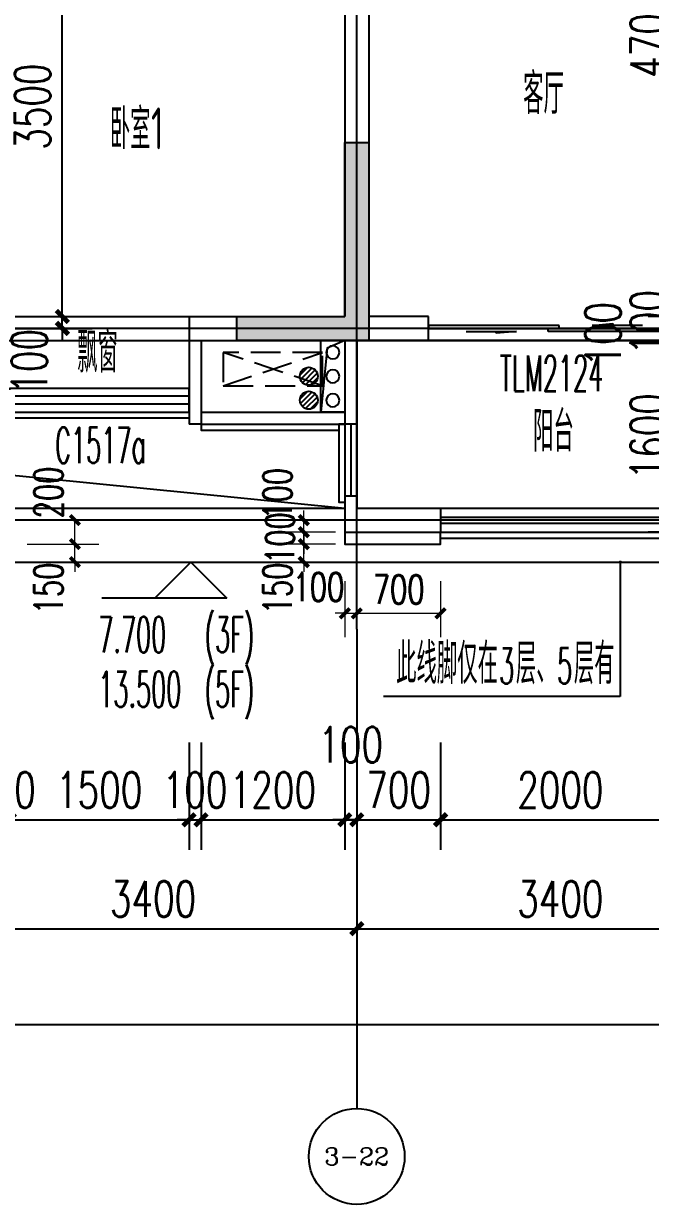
# Model space of a CAD drawing. Extents: x -59851 to 653804, y -249523 to 437614.
# Drawn here: x -9495 to -4262, y 61097 to 70948 of the extents above; entities that cross this region are included whole.
import ezdxf
from ezdxf.enums import TextEntityAlignment as Align

# ---------------------------------------------------------------- set-up
doc = ezdxf.new("R2010")
doc.units = 0
doc.header["$LTSCALE"] = 1000
doc.header["$MEASUREMENT"] = 0
doc.linetypes.add('DASH', pattern=[0.35, 0.25, -0.1])
doc.layers.add('_S-PS(排水管)', color=255, linetype='Continuous', plot=False)
doc.layers.add('A-area(算半面积)', color=23, linetype='Continuous', plot=False)
for name, color, linetype in [('_S-YS(雨水管)', 3, 'Continuous'), ('_S-空调立管', 7, 'Continuous'), ('A-外装饰线脚', 7, 'Continuous'), ('A-洞口', 105, 'Continuous'), ('A-看线', 105, 'Continuous'), ('A-空调室外机', 5, 'DASH'), ('A-第三道尺寸线', 105, 'Continuous'), ('A-线脚看线', 9, 'Continuous'), ('AE-FLOR', 151, 'Continuous'), ('AXIS', 3, 'Continuous'), ('AXIS_TEXT', 7, 'Continuous'), ('DIM_ELEV', 3, 'Continuous'), ('DIM_LEAD', 3, 'Continuous'), ('DOTE', 16, 'Continuous'), ('mianji', 6, 'Continuous'), ('NL', 5, 'Continuous'), ('PUB_HATCH', 8, 'Continuous'), ('PUB_TEXT', 7, 'Continuous'), ('WALL', 2, 'Continuous'), ('WINDOW', 4, 'Continuous'), ('WINDOW_TEXT', 7, 'Continuous'), ('剪力墙', 6, 'Continuous'), ('栏杆', 142, 'Continuous')]:
    doc.layers.add(name, color=color, linetype=linetype)
doc.layers.add('A-第四道尺寸线(线脚尺寸)', color=105, linetype='Continuous', lineweight=5)
doc.styles.add('_TCH_AXIS', font='COMPLEX', dxfattribs={"bigfont": 'GBCBIG'})
doc.styles.add('_TCH_DIM', font='SIMPLEX.shx', dxfattribs={"width": 0.7, "bigfont": 'GBCBIG.shx'})
doc.styles.add('_TCH_DIM_T3', font='SIMPLEX.shx', dxfattribs={"width": 0.705882, "bigfont": 'GBCBIG.shx'})
doc.styles.add('_TCH_WINDOW', font='SIMPLEX.shx', dxfattribs={"width": 0.7, "height": 3.5, "bigfont": 'GBCBIG.shx'})
doc.styles.add('COMPLEX', font='COMPLEX')
doc.styles.get("Standard").update_dxf_attribs({"font": 'gbenor.shx', "width": 0.7, "bigfont": 'gbcbig.shx'})
doc.dimstyles.new('_TCH_ARCH&&100', dxfattribs={"dimtxt": 297.5, "dimasz": 100, "dimexe": 250, "dimexo": 300, "dimgap": 100, "dimtad": 1, "dimdec": 0, "dimzin": 0, "dimdsep": 46, "dimtxsty": '_TCH_DIM_T3', "dimblk": 'ARCHTICK', "dimcen": 0.09, "dimclrt": 7, "dimazin": 2, "dimtfac": 1, "dimtdec": 0, "dimtix": 1, "dimtmove": 2, "dimatfit": 3, "dimfxl": 0, "dimtolj": 1, "dimtzin": 0, "dimarcsym": 0})
doc.dimstyles.new('_TCH_ARCH&&80', dxfattribs={"dimtxt": 238, "dimasz": 80, "dimexe": 200, "dimexo": 240, "dimgap": 80, "dimtad": 1, "dimdec": 0, "dimzin": 0, "dimdsep": 46, "dimtxsty": '_TCH_DIM_T3', "dimblk": 'ARCHTICK', "dimcen": 0.09, "dimclrt": 7, "dimazin": 2, "dimtfac": 1, "dimtdec": 0, "dimtix": 1, "dimtmove": 2, "dimatfit": 3, "dimfxl": 0, "dimtolj": 1, "dimtzin": 0, "dimarcsym": 0})

# ---------------------------------------------------------------- blocks, each defined once
blk = doc.blocks.new('fdsfdsgfdsgb')
at = {"layer": 'mianji'}
blk.add_lwpolyline([(-208608.2, 137588.3), (-164208.2, 137588.3), (-164208.2, 135988.3), (-160408.2, 135988.3), (-160408.2, 146388.3), (-164608.2, 146388.3), (-164608.2, 147288.3), (-163408.2, 147288.3), (-163408.2, 150388.3), (-162808.2, 150388.3), (-162808.2, 157888.3), (-172908.2, 157888.3), (-172908.2, 155088.3), (-184508.2, 155088.3)], dxfattribs=at)
blk.add_lwpolyline([(-164208.2, 137588.3), (-171208.2, 137588.3), (-171208.2, 135988.3), (-164208.2, 135988.3)], close=True, dxfattribs=at)
blk = doc.blocks.new('zhouxianssceng0329')
at = {"layer": 'DOTE'}
for p, q in [((-6713.7, 132089.9), (-6713.7, 143398.2)), ((5501.3, 134598.2), (-44988.6, 134598.2)), ((5501.3, 132998.2), (-44988.6, 132998.2))]:
    blk.add_line(p, q, dxfattribs=at)
blk = doc.blocks.new('jgjlq030328')
at = {"layer": 'PUB_HATCH'}
blk.add_hatch(color=256, dxfattribs=at).paths.add_polyline_path([(-253135, 8211.9), (-253135, 9661.9), (-252935, 9661.9), (-252935, 8011.9), (-254035, 8011.9), (-254035, 8211.9)])
at = {"layer": '剪力墙'}
blk.add_lwpolyline([(-253135, 8211.9), (-253135, 9661.9), (-252935, 9661.9), (-252935, 8011.9), (-254035, 8011.9), (-254035, 8211.9)], close=True, dxfattribs=at)
blk.add_lwpolyline([(-252935, 8211.9), (-252935, 8211.9)], dxfattribs=at)
blk = doc.blocks.new('ktswaj')
at = {"linetype": 'DASH'}
blk.add_lwpolyline([(15990.1, 179082.6), (15990.1, 178253.3), (16268.4, 178253.3), (16268.4, 179082.6)], close=True, dxfattribs=at)
for points in [[(15990.1, 179082.6), (16268.4, 178253.3)], [(15990.1, 178253.3), (16268.4, 179082.6)]]:
    blk.add_lwpolyline(points, dxfattribs=at)
blk = doc.blocks.new('$TCHSYS$WIN2D')
for p, q in [((-0.5, 0.5), (0.5, 0.5)), ((-0.5, 0.5), (-0.5, -0.5)), ((0.5, 0.5), (0.5, -0.5)), ((0.5, 0.1667), (-0.5, 0.1667)), ((0.5, -0.1667), (-0.5, -0.1667)), ((-0.5, -0.5), (0.5, -0.5))]:
    blk.add_line(p, q)
blk = doc.blocks.new('$DorLib2D$00000131')
at = {"color": 0, "linetype": 'Continuous'}
for p, q in [((0.15, 0.125), (0.2319, 0.1973)), ((0.2319, 0.1973), (0.2319, 0.125)), ((-0.5, 0.125), (-0.5, 0)), ((0.0192, 0.125), (-0.5, 0.125)), ((0.0192, 0), (0.0192, 0.125)), ((0.35, 0.125), (0.15, 0.125)), ((-0.5, 0), (0.0192, 0)), ((-0.024, 0), (0.5, 0)), ((-0.024, -0.125), (-0.024, 0)), ((0.5, 0), (0.5, -0.125)), ((-0.35, -0.125), (-0.15, -0.125)), ((-0.2319, -0.1973), (-0.2319, -0.125)), ((-0.15, -0.125), (-0.2319, -0.1973)), ((0.5, -0.125), (-0.024, -0.125))]:
    blk.add_line(p, q, dxfattribs=at)
blk = doc.blocks.new('_ArchTick')
at = {"color": 0, "linetype": 'ByBlock', "const_width": 0.4}
blk.add_lwpolyline([(-0.5, -0.5), (0.5, 0.5)], dxfattribs=at)
blk = doc.blocks.new('*D761')
at = {"layer": 'A-第三道尺寸线', "color": 0, "lineweight": -2, "transparency": 16777216}
for p, q in [((17457.5, 164234.8), (18123.7, 164234.8)), ((17873.7, 160734.8), (17873.7, 164234.8)), ((17457.5, 160734.8), (18123.7, 160734.8))]:
    blk.add_line(p, q, dxfattribs=at)
at = {"layer": 'Defpoints', "color": 0, "transparency": 16777216}
for p in [(17157.5, 164234.8), (17873.7, 164234.8), (17157.5, 160734.8)]:
    blk.add_point(p, dxfattribs=at)
at = {"layer": 'A-第三道尺寸线', "color": 0, "lineweight": -2, "transparency": 16777216, "xscale": 100, "yscale": 100, "zscale": 100}
for p, rotation in [((17873.7, 164234.8), 90), ((17873.7, 160734.8), 270)]:
    blk.add_blockref('_ArchTick', p, dxfattribs=dict(at, rotation=rotation))
at = {"layer": 'A-第三道尺寸线', "color": 7, "transparency": 16777216, "insert": (17625, 162484.8), "char_height": 297.5, "attachment_point": 5, "rotation": 90, "style": '_TCH_DIM_T3'}
blk.add_mtext('\\A1;3500', dxfattribs=at)
blk = doc.blocks.new('*D762')
at = {"layer": 'A-第三道尺寸线', "color": 0, "lineweight": -2, "transparency": 16777216}
for p, q in [((17873.7, 160734.8), (17873.7, 160834.8)), ((17457.5, 160734.8), (18123.7, 160734.8)), ((17873.7, 160634.8), (17873.7, 160734.8)), ((17457.5, 160634.8), (18123.7, 160634.8)), ((17873.7, 160634.8), (17873.7, 160534.8))]:
    blk.add_line(p, q, dxfattribs=at)
at = {"layer": 'Defpoints', "color": 0, "transparency": 16777216}
for p in [(17157.5, 160734.8), (17873.7, 160734.8), (17157.5, 160634.8)]:
    blk.add_point(p, dxfattribs=at)
at = {"layer": 'A-第三道尺寸线', "color": 0, "lineweight": -2, "transparency": 16777216, "xscale": 100, "yscale": 100, "zscale": 100}
for p, rotation in [((17873.7, 160734.8), 270), ((17873.7, 160634.8), 90)]:
    blk.add_blockref('_ArchTick', p, dxfattribs=dict(at, rotation=rotation))
at = {"layer": 'A-第三道尺寸线', "color": 7, "transparency": 16777216, "insert": (17598.7, 160359.8), "char_height": 297.5, "attachment_point": 5, "rotation": 90, "style": '_TCH_DIM_T3'}
blk.add_mtext('\\A1;100', dxfattribs=at)
blk = doc.blocks.new('*D766')
at = {"layer": 'A-第三道尺寸线', "color": 0, "lineweight": -2, "transparency": 16777216}
for p, q in [((23331.5, 165434.8), (22763.2, 165434.8)), ((23013.2, 160734.8), (23013.2, 165434.8)), ((23331.5, 160734.8), (22763.2, 160734.8))]:
    blk.add_line(p, q, dxfattribs=at)
at = {"layer": 'Defpoints', "color": 0, "transparency": 16777216}
for p in [(23013.2, 165434.8), (23631.5, 165434.8), (23631.5, 160734.8)]:
    blk.add_point(p, dxfattribs=at)
at = {"layer": 'A-第三道尺寸线', "color": 0, "lineweight": -2, "transparency": 16777216, "xscale": 100, "yscale": 100, "zscale": 100}
for p, rotation in [((23013.2, 165434.8), 90), ((23013.2, 160734.8), 270)]:
    blk.add_blockref('_ArchTick', p, dxfattribs=dict(at, rotation=rotation))
at = {"layer": 'A-第三道尺寸线', "color": 7, "transparency": 16777216, "insert": (22764.5, 163084.8), "char_height": 297.5, "attachment_point": 5, "rotation": 90, "style": '_TCH_DIM_T3'}
blk.add_mtext('\\A1;4700', dxfattribs=at)
blk = doc.blocks.new('*D767')
at = {"layer": 'A-第三道尺寸线', "color": 0, "lineweight": -2, "transparency": 16777216}
for p, q in [((23013.2, 160734.8), (23013.2, 160834.8)), ((23331.5, 160734.8), (22763.2, 160734.8)), ((23013.2, 160634.8), (23013.2, 160734.8)), ((23331.5, 160634.8), (22763.2, 160634.8)), ((23013.2, 160634.8), (23013.2, 160534.8))]:
    blk.add_line(p, q, dxfattribs=at)
at = {"layer": 'Defpoints', "color": 0, "transparency": 16777216}
for p in [(23013.2, 160734.8), (23631.5, 160734.8), (23631.5, 160634.8)]:
    blk.add_point(p, dxfattribs=at)
at = {"layer": 'A-第三道尺寸线', "color": 0, "lineweight": -2, "transparency": 16777216, "xscale": 100, "yscale": 100, "zscale": 100}
for p, rotation in [((23013.2, 160734.8), 270), ((23013.2, 160634.8), 90)]:
    blk.add_blockref('_ArchTick', p, dxfattribs=dict(at, rotation=rotation))
at = {"layer": 'A-第三道尺寸线', "color": 7, "transparency": 16777216, "insert": (22764.5, 160684.8), "char_height": 297.5, "attachment_point": 5, "rotation": 90, "style": '_TCH_DIM_T3'}
blk.add_mtext('\\A1;100', dxfattribs=at)
blk = doc.blocks.new('*D768')
at = {"layer": 'A-第三道尺寸线', "color": 0, "lineweight": -2, "transparency": 16777216}
for p, q in [((23013.2, 160634.8), (23013.2, 160734.8)), ((23331.5, 160634.8), (22763.2, 160634.8)), ((23013.2, 160534.8), (23013.2, 160634.8)), ((23331.5, 160534.8), (22763.2, 160534.8)), ((23013.2, 160534.8), (23013.2, 160434.8))]:
    blk.add_line(p, q, dxfattribs=at)
at = {"layer": 'Defpoints', "color": 0, "transparency": 16777216}
for p in [(23013.2, 160634.8), (23631.5, 160634.8), (23631.5, 160534.8)]:
    blk.add_point(p, dxfattribs=at)
at = {"layer": 'A-第三道尺寸线', "color": 0, "lineweight": -2, "transparency": 16777216, "xscale": 100, "yscale": 100, "zscale": 100}
for p, rotation in [((23013.2, 160634.8), 270), ((23013.2, 160534.8), 90)]:
    blk.add_blockref('_ArchTick', p, dxfattribs=dict(at, rotation=rotation))
at = {"layer": 'A-第三道尺寸线', "color": 7, "transparency": 16777216, "insert": (22388.2, 160584.8), "char_height": 297.5, "attachment_point": 5, "rotation": 90, "style": '_TCH_DIM_T3'}
blk.add_mtext('\\A1;100', dxfattribs=at)
blk = doc.blocks.new('*D769')
at = {"layer": 'A-第三道尺寸线', "color": 0, "lineweight": -2, "transparency": 16777216}
for p, q in [((23331.5, 160534.8), (22763.2, 160534.8)), ((23013.2, 158934.8), (23013.2, 160534.8)), ((23331.5, 158934.8), (22763.2, 158934.8))]:
    blk.add_line(p, q, dxfattribs=at)
at = {"layer": 'Defpoints', "color": 0, "transparency": 16777216}
for p in [(23013.2, 160534.8), (23631.5, 160534.8), (23631.5, 158934.8)]:
    blk.add_point(p, dxfattribs=at)
at = {"layer": 'A-第三道尺寸线', "color": 0, "lineweight": -2, "transparency": 16777216, "xscale": 100, "yscale": 100, "zscale": 100}
for p, rotation in [((23013.2, 160534.8), 90), ((23013.2, 158934.8), 270)]:
    blk.add_blockref('_ArchTick', p, dxfattribs=dict(at, rotation=rotation))
at = {"layer": 'A-第三道尺寸线', "color": 7, "transparency": 16777216, "insert": (22764.5, 159734.8), "char_height": 297.5, "attachment_point": 5, "rotation": 90, "style": '_TCH_DIM_T3'}
blk.add_mtext('\\A1;1600', dxfattribs=at)
blk = doc.blocks.new('ssxianjiao0329')
at = {"layer": 'A-外装饰线脚'}
blk.add_lwpolyline([(-6813.7, 132898.2), (-6813.7, 132798.2), (-6013.7, 132798.2), (-6013.7, 132898.2)], dxfattribs=at)
at = {"layer": 'A-线脚看线'}
for points in [[(-8113.7, 133848.2), (-9613.7, 133848.2)], [(-8013.7, 133798.2), (-8013.7, 133748.2), (-6863.7, 133748.2)], [(-6813.7, 133798.2), (-6863.7, 133798.2), (-6863.7, 133148.2), (-6813.7, 133148.2)], [(-6013.7, 132848.2), (-4013.7, 132848.2)]]:
    blk.add_lwpolyline(points, dxfattribs=at)
blk = doc.blocks.new('jfdsajjfjkjhhj')
at = {"layer": 'A-洞口'}
blk.add_lwpolyline([(-56303.8, 137588.3), (-56103.8, 137588.3), (-56103.8, 136988.3), (-56303.8, 136988.3)], close=True, dxfattribs=at)
blk.add_lwpolyline([(-56103.8, 137588.3), (-56249.2, 137521.8), (-56303.8, 136988.3)], dxfattribs=at)
blk = doc.blocks.new('huxingdongkoupiaochuangyangtai')
blk.add_blockref('jfdsajjfjkjhhj', (49290.1, 0))
blk = doc.blocks.new('*D349')
at = {"layer": 'A-第四道尺寸线(线脚尺寸)', "color": 0, "lineweight": -2, "transparency": 16777216}
for p, q in [((-6813.7, 73088), (-6813.7, 72620.9)), ((-6713.7, 73088), (-6713.7, 72620.9)), ((-6813.7, 72820.9), (-6893.7, 72820.9)), ((-6813.7, 72820.9), (-6713.7, 72820.9)), ((-6713.7, 72820.9), (-6633.7, 72820.9))]:
    blk.add_line(p, q, dxfattribs=at)
at = {"layer": 'Defpoints', "color": 0, "transparency": 16777216}
for p in [(-6813.7, 73328), (-6713.7, 73328), (-6713.7, 72820.9)]:
    blk.add_point(p, dxfattribs=at)
at = {"layer": 'A-第四道尺寸线(线脚尺寸)', "color": 0, "lineweight": -2, "transparency": 16777216, "xscale": 80, "yscale": 80, "zscale": 80}
blk.add_blockref('_ArchTick', (-6813.7, 72820.9), dxfattribs=at)
at = {"layer": 'A-第四道尺寸线(线脚尺寸)', "color": 0, "lineweight": -2, "transparency": 16777216, "xscale": 80, "yscale": 80, "zscale": 80, "rotation": 180}
blk.add_blockref('_ArchTick', (-6713.7, 72820.9), dxfattribs=at)
at = {"layer": 'A-第四道尺寸线(线脚尺寸)', "color": 7, "transparency": 16777216, "insert": (-7033.7, 73040.9), "char_height": 238, "attachment_point": 5, "style": '_TCH_DIM_T3'}
blk.add_mtext('\\A1;100', dxfattribs=at)
blk = doc.blocks.new('*D350')
at = {"layer": 'A-第四道尺寸线(线脚尺寸)', "color": 0, "lineweight": -2, "transparency": 16777216}
for p, q in [((-6713.7, 73088), (-6713.7, 72620.9)), ((-6013.7, 73088), (-6013.7, 72620.9)), ((-6713.7, 72820.9), (-6013.7, 72820.9))]:
    blk.add_line(p, q, dxfattribs=at)
at = {"layer": 'Defpoints', "color": 0, "transparency": 16777216}
for p in [(-6713.7, 73328), (-6013.7, 73328), (-6013.7, 72820.9)]:
    blk.add_point(p, dxfattribs=at)
at = {"layer": 'A-第四道尺寸线(线脚尺寸)', "color": 0, "lineweight": -2, "transparency": 16777216, "xscale": 80, "yscale": 80, "zscale": 80, "rotation": 180}
blk.add_blockref('_ArchTick', (-6713.7, 72820.9), dxfattribs=at)
at = {"layer": 'A-第四道尺寸线(线脚尺寸)', "color": 0, "lineweight": -2, "transparency": 16777216, "xscale": 80, "yscale": 80, "zscale": 80}
blk.add_blockref('_ArchTick', (-6013.7, 72820.9), dxfattribs=at)
at = {"layer": 'A-第四道尺寸线(线脚尺寸)', "color": 7, "transparency": 16777216, "insert": (-6363.7, 73019.9), "char_height": 238, "attachment_point": 5, "style": '_TCH_DIM_T3'}
blk.add_mtext('\\A1;700', dxfattribs=at)
blk = doc.blocks.new('*D366')
at = {"layer": 'A-第四道尺寸线(线脚尺寸)', "color": 0, "lineweight": -2, "transparency": 16777216}
for p, q in [((-9465.5, 73598.2), (-8866.5, 73598.2)), ((-9066.5, 73398.2), (-9066.5, 73598.2)), ((-9465.5, 73398.2), (-8866.5, 73398.2))]:
    blk.add_line(p, q, dxfattribs=at)
at = {"layer": 'Defpoints', "color": 0, "transparency": 16777216}
for p in [(-9705.5, 73598.2), (-9066.5, 73598.2), (-9705.5, 73398.2)]:
    blk.add_point(p, dxfattribs=at)
at = {"layer": 'A-第四道尺寸线(线脚尺寸)', "color": 0, "lineweight": -2, "transparency": 16777216, "xscale": 80, "yscale": 80, "zscale": 80}
for p, rotation in [((-9066.5, 73598.2), 90), ((-9066.5, 73398.2), 270)]:
    blk.add_blockref('_ArchTick', p, dxfattribs=dict(at, rotation=rotation))
at = {"layer": 'A-第四道尺寸线(线脚尺寸)', "color": 7, "transparency": 16777216, "insert": (-9286.5, 73829.4), "char_height": 238, "attachment_point": 5, "rotation": 90, "style": '_TCH_DIM_T3'}
blk.add_mtext('\\A1;200', dxfattribs=at)
blk = doc.blocks.new('*D367')
at = {"layer": 'A-第四道尺寸线(线脚尺寸)', "color": 0, "lineweight": -2, "transparency": 16777216}
for p, q in [((-9465.5, 73398.2), (-8866.5, 73398.2)), ((-9066.5, 73398.2), (-9066.5, 73478.2)), ((-9066.5, 73248.2), (-9066.5, 73398.2)), ((-9465.5, 73248.2), (-8866.5, 73248.2)), ((-9066.5, 73248.2), (-9066.5, 73168.2))]:
    blk.add_line(p, q, dxfattribs=at)
at = {"layer": 'Defpoints', "color": 0, "transparency": 16777216}
for p in [(-9705.5, 73398.2), (-9066.5, 73398.2), (-9705.5, 73248.2)]:
    blk.add_point(p, dxfattribs=at)
at = {"layer": 'A-第四道尺寸线(线脚尺寸)', "color": 0, "lineweight": -2, "transparency": 16777216, "xscale": 80, "yscale": 80, "zscale": 80}
for p, rotation in [((-9066.5, 73398.2), 270), ((-9066.5, 73248.2), 90)]:
    blk.add_blockref('_ArchTick', p, dxfattribs=dict(at, rotation=rotation))
at = {"layer": 'A-第四道尺寸线(线脚尺寸)', "color": 7, "transparency": 16777216, "insert": (-9286.5, 73028.2), "char_height": 238, "attachment_point": 5, "rotation": 90, "style": '_TCH_DIM_T3'}
blk.add_mtext('\\A1;150', dxfattribs=at)
blk = doc.blocks.new('*D368')
at = {"layer": 'A-第四道尺寸线(线脚尺寸)', "color": 0, "lineweight": -2, "transparency": 16777216}
for p, q in [((-6890.2, 73598.2), (-7355.6, 73598.2)), ((-7155.6, 73598.2), (-7155.6, 73678.2)), ((-7155.6, 73498.2), (-7155.6, 73598.2)), ((-6890.2, 73498.2), (-7355.6, 73498.2)), ((-7155.6, 73498.2), (-7155.6, 73418.2))]:
    blk.add_line(p, q, dxfattribs=at)
at = {"layer": 'Defpoints', "color": 0, "transparency": 16777216}
for p in [(-7155.6, 73598.2), (-6650.2, 73598.2), (-6650.2, 73498.2)]:
    blk.add_point(p, dxfattribs=at)
at = {"layer": 'A-第四道尺寸线(线脚尺寸)', "color": 0, "lineweight": -2, "transparency": 16777216, "xscale": 80, "yscale": 80, "zscale": 80}
for p, rotation in [((-7155.6, 73598.2), 270), ((-7155.6, 73498.2), 90)]:
    blk.add_blockref('_ArchTick', p, dxfattribs=dict(at, rotation=rotation))
at = {"layer": 'A-第四道尺寸线(线脚尺寸)', "color": 7, "transparency": 16777216, "insert": (-7375.6, 73818.2), "char_height": 238, "attachment_point": 5, "rotation": 90, "style": '_TCH_DIM_T3'}
blk.add_mtext('\\A1;100', dxfattribs=at)
blk = doc.blocks.new('*D369')
at = {"layer": 'A-第四道尺寸线(线脚尺寸)', "color": 0, "lineweight": -2, "transparency": 16777216}
for p, q in [((-6890.2, 73498.2), (-7355.6, 73498.2)), ((-7155.6, 73498.2), (-7155.6, 73578.2)), ((-7155.6, 73398.2), (-7155.6, 73498.2)), ((-6890.2, 73398.2), (-7355.6, 73398.2)), ((-7155.6, 73398.2), (-7155.6, 73318.2))]:
    blk.add_line(p, q, dxfattribs=at)
at = {"layer": 'Defpoints', "color": 0, "transparency": 16777216}
for p in [(-7155.6, 73498.2), (-6650.2, 73498.2), (-6650.2, 73398.2)]:
    blk.add_point(p, dxfattribs=at)
at = {"layer": 'A-第四道尺寸线(线脚尺寸)', "color": 0, "lineweight": -2, "transparency": 16777216, "xscale": 80, "yscale": 80, "zscale": 80}
for p, rotation in [((-7155.6, 73498.2), 270), ((-7155.6, 73398.2), 90)]:
    blk.add_blockref('_ArchTick', p, dxfattribs=dict(at, rotation=rotation))
at = {"layer": 'A-第四道尺寸线(线脚尺寸)', "color": 7, "transparency": 16777216, "insert": (-7354.6, 73448.2), "char_height": 238, "attachment_point": 5, "rotation": 90, "style": '_TCH_DIM_T3'}
blk.add_mtext('\\A1;100', dxfattribs=at)
blk = doc.blocks.new('*D370')
at = {"layer": 'A-第四道尺寸线(线脚尺寸)', "color": 0, "lineweight": -2, "transparency": 16777216}
for p, q in [((-6890.2, 73398.2), (-7355.6, 73398.2)), ((-7155.6, 73398.2), (-7155.6, 73478.2)), ((-7155.6, 73248.2), (-7155.6, 73398.2)), ((-6890.2, 73248.2), (-7355.6, 73248.2)), ((-7155.6, 73248.2), (-7155.6, 73168.2))]:
    blk.add_line(p, q, dxfattribs=at)
at = {"layer": 'Defpoints', "color": 0, "transparency": 16777216}
for p in [(-7155.6, 73398.2), (-6650.2, 73398.2), (-6650.2, 73248.2)]:
    blk.add_point(p, dxfattribs=at)
at = {"layer": 'A-第四道尺寸线(线脚尺寸)', "color": 0, "lineweight": -2, "transparency": 16777216, "xscale": 80, "yscale": 80, "zscale": 80}
for p, rotation in [((-7155.6, 73398.2), 270), ((-7155.6, 73248.2), 90)]:
    blk.add_blockref('_ArchTick', p, dxfattribs=dict(at, rotation=rotation))
at = {"layer": 'A-第四道尺寸线(线脚尺寸)', "color": 7, "transparency": 16777216, "insert": (-7375.6, 73028.2), "char_height": 238, "attachment_point": 5, "rotation": 90, "style": '_TCH_DIM_T3'}
blk.add_mtext('\\A1;150', dxfattribs=at)
blk = doc.blocks.new('_LV13')
at = {"color": 0}
for p, q in [((-0.071, 0.495), (-0.495, 0.071)), ((0.183, 0.465), (-0.465, -0.183)), ((0.354, 0.354), (-0.354, -0.354)), ((0.465, 0.183), (-0.183, -0.465)), ((0.495, -0.071), (0.071, -0.495))]:
    blk.add_line(p, q, dxfattribs=at)
blk.add_circle((0, 0), 0.5)
blk = doc.blocks.new('e40505')
at = {"layer": '_S-PS(排水管)'}
blk.add_lwpolyline([(-186698.5, 94074.5, -1), (-186808.5, 94074.5, -1)], format="xyb", close=True, dxfattribs=at)
at = {"layer": '_S-YS(雨水管)'}
blk.add_lwpolyline([(-190088.5, 94084.5, 1), (-190198.5, 94084.5, 1)], format="xyb", close=True, dxfattribs=at)
at = {"layer": '_S-空调立管'}
blk.add_lwpolyline([(-190088.5, 93884.5, 1), (-190198.5, 93884.5, 1)], format="xyb", close=True, dxfattribs=at)
at = {"layer": 'NL', "ltscale": 0.5, "extrusion": (0, 0, -1), "xscale": -150, "yscale": 150, "zscale": -150}
for p in [(190343.5, 93884.5), (186753.5, 93064.5)]:
    blk.add_blockref('_LV13', p, dxfattribs=at)
blk = doc.blocks.new('e405055')
at = {"layer": '_S-YS(雨水管)'}
blk.add_lwpolyline([(-108201, 67006, 1), (-108311, 67006, 1)], format="xyb", close=True, dxfattribs=at)
at = {"layer": '_S-空调立管'}
blk.add_lwpolyline([(-108201, 66806, 1), (-108311, 66806, 1)], format="xyb", close=True, dxfattribs=at)
at = {"layer": 'NL', "ltscale": 0.5, "extrusion": (0, 0, -1), "xscale": -150, "yscale": 150, "zscale": -150}
blk.add_blockref('_LV13', (108456, 66806), dxfattribs=at)
blk = doc.blocks.new('*D2527')
at = {"layer": 'A-第三道尺寸线', "color": 0, "lineweight": -2, "transparency": 16777216}
for p, q in [((-6013.7, 64950), (-6013.7, 64056.4)), ((-4013.7, 64950), (-4013.7, 64056.4)), ((-6013.7, 64306.4), (-4013.7, 64306.4))]:
    blk.add_line(p, q, dxfattribs=at)
at = {"layer": 'Defpoints', "color": 0, "transparency": 16777216}
for p in [(-6013.7, 65250), (-4013.7, 65250), (-4013.7, 64306.4)]:
    blk.add_point(p, dxfattribs=at)
at = {"layer": 'A-第三道尺寸线', "color": 0, "lineweight": -2, "transparency": 16777216, "xscale": 100, "yscale": 100, "zscale": 100, "rotation": 180}
blk.add_blockref('_ArchTick', (-6013.7, 64306.4), dxfattribs=at)
at = {"layer": 'A-第三道尺寸线', "color": 0, "lineweight": -2, "transparency": 16777216, "xscale": 100, "yscale": 100, "zscale": 100}
blk.add_blockref('_ArchTick', (-4013.7, 64306.4), dxfattribs=at)
at = {"layer": 'A-第三道尺寸线', "color": 7, "transparency": 16777216, "insert": (-5013.7, 64555.1), "char_height": 297.5, "attachment_point": 5, "style": '_TCH_DIM_T3'}
blk.add_mtext('\\A1;2000', dxfattribs=at)
blk = doc.blocks.new('*D2528')
at = {"layer": 'A-第三道尺寸线', "color": 0, "lineweight": -2, "transparency": 16777216}
for p, q in [((-6713.7, 64950), (-6713.7, 64056.4)), ((-6013.7, 64950), (-6013.7, 64056.4)), ((-6713.7, 64306.4), (-6813.7, 64306.4)), ((-6713.7, 64306.4), (-6013.7, 64306.4)), ((-6013.7, 64306.4), (-5913.7, 64306.4))]:
    blk.add_line(p, q, dxfattribs=at)
at = {"layer": 'Defpoints', "color": 0, "transparency": 16777216}
for p in [(-6713.7, 65250), (-6013.7, 65250), (-6013.7, 64306.4)]:
    blk.add_point(p, dxfattribs=at)
at = {"layer": 'A-第三道尺寸线', "color": 0, "lineweight": -2, "transparency": 16777216, "xscale": 100, "yscale": 100, "zscale": 100}
blk.add_blockref('_ArchTick', (-6713.7, 64306.4), dxfattribs=at)
at = {"layer": 'A-第三道尺寸线', "color": 0, "lineweight": -2, "transparency": 16777216, "xscale": 100, "yscale": 100, "zscale": 100, "rotation": 180}
blk.add_blockref('_ArchTick', (-6013.7, 64306.4), dxfattribs=at)
at = {"layer": 'A-第三道尺寸线', "color": 7, "transparency": 16777216, "insert": (-6363.7, 64555.1), "char_height": 297.5, "attachment_point": 5, "style": '_TCH_DIM_T3'}
blk.add_mtext('\\A1;700', dxfattribs=at)
blk = doc.blocks.new('*D2529')
at = {"layer": 'A-第三道尺寸线', "color": 0, "lineweight": -2, "transparency": 16777216}
for p, q in [((-6813.7, 64950), (-6813.7, 64056.4)), ((-6713.7, 64950), (-6713.7, 64056.4)), ((-6813.7, 64306.4), (-6913.7, 64306.4)), ((-6813.7, 64306.4), (-6713.7, 64306.4)), ((-6713.7, 64306.4), (-6613.7, 64306.4))]:
    blk.add_line(p, q, dxfattribs=at)
at = {"layer": 'Defpoints', "color": 0, "transparency": 16777216}
for p in [(-6813.7, 65250), (-6713.7, 65250), (-6713.7, 64306.4)]:
    blk.add_point(p, dxfattribs=at)
at = {"layer": 'A-第三道尺寸线', "color": 0, "lineweight": -2, "transparency": 16777216, "xscale": 100, "yscale": 100, "zscale": 100}
blk.add_blockref('_ArchTick', (-6813.7, 64306.4), dxfattribs=at)
at = {"layer": 'A-第三道尺寸线', "color": 0, "lineweight": -2, "transparency": 16777216, "xscale": 100, "yscale": 100, "zscale": 100, "rotation": 180}
blk.add_blockref('_ArchTick', (-6713.7, 64306.4), dxfattribs=at)
at = {"layer": 'A-第三道尺寸线', "color": 7, "transparency": 16777216, "insert": (-6763.7, 64931.4), "char_height": 297.5, "attachment_point": 5, "style": '_TCH_DIM_T3'}
blk.add_mtext('\\A1;100', dxfattribs=at)
blk = doc.blocks.new('*D2530')
at = {"layer": 'A-第三道尺寸线', "color": 0, "lineweight": -2, "transparency": 16777216}
for p, q in [((-8013.7, 64950), (-8013.7, 64056.4)), ((-6813.7, 64950), (-6813.7, 64056.4)), ((-8013.7, 64306.4), (-6813.7, 64306.4))]:
    blk.add_line(p, q, dxfattribs=at)
at = {"layer": 'Defpoints', "color": 0, "transparency": 16777216}
for p in [(-8013.7, 65250), (-6813.7, 65250), (-6813.7, 64306.4)]:
    blk.add_point(p, dxfattribs=at)
at = {"layer": 'A-第三道尺寸线', "color": 0, "lineweight": -2, "transparency": 16777216, "xscale": 100, "yscale": 100, "zscale": 100, "rotation": 180}
blk.add_blockref('_ArchTick', (-8013.7, 64306.4), dxfattribs=at)
at = {"layer": 'A-第三道尺寸线', "color": 0, "lineweight": -2, "transparency": 16777216, "xscale": 100, "yscale": 100, "zscale": 100}
blk.add_blockref('_ArchTick', (-6813.7, 64306.4), dxfattribs=at)
at = {"layer": 'A-第三道尺寸线', "color": 7, "transparency": 16777216, "insert": (-7413.7, 64555.1), "char_height": 297.5, "attachment_point": 5, "style": '_TCH_DIM_T3'}
blk.add_mtext('\\A1;1200', dxfattribs=at)
blk = doc.blocks.new('*D2531')
at = {"layer": 'A-第三道尺寸线', "color": 0, "lineweight": -2, "transparency": 16777216}
for p, q in [((-8113.7, 64950), (-8113.7, 64056.4)), ((-8013.7, 64950), (-8013.7, 64056.4)), ((-8113.7, 64306.4), (-8213.7, 64306.4)), ((-8113.7, 64306.4), (-8013.7, 64306.4)), ((-8013.7, 64306.4), (-7913.7, 64306.4))]:
    blk.add_line(p, q, dxfattribs=at)
at = {"layer": 'Defpoints', "color": 0, "transparency": 16777216}
for p in [(-8113.7, 65250), (-8013.7, 65250), (-8013.7, 64306.4)]:
    blk.add_point(p, dxfattribs=at)
at = {"layer": 'A-第三道尺寸线', "color": 0, "lineweight": -2, "transparency": 16777216, "xscale": 100, "yscale": 100, "zscale": 100}
blk.add_blockref('_ArchTick', (-8113.7, 64306.4), dxfattribs=at)
at = {"layer": 'A-第三道尺寸线', "color": 0, "lineweight": -2, "transparency": 16777216, "xscale": 100, "yscale": 100, "zscale": 100, "rotation": 180}
blk.add_blockref('_ArchTick', (-8013.7, 64306.4), dxfattribs=at)
at = {"layer": 'A-第三道尺寸线', "color": 7, "transparency": 16777216, "insert": (-8063.7, 64555.1), "char_height": 297.5, "attachment_point": 5, "style": '_TCH_DIM_T3'}
blk.add_mtext('\\A1;100', dxfattribs=at)
blk = doc.blocks.new('*D2532')
at = {"layer": 'A-第三道尺寸线', "color": 0, "lineweight": -2, "transparency": 16777216}
for p, q in [((-9613.7, 64950), (-9613.7, 64056.4)), ((-8113.7, 64950), (-8113.7, 64056.4)), ((-9613.7, 64306.4), (-8113.7, 64306.4))]:
    blk.add_line(p, q, dxfattribs=at)
at = {"layer": 'Defpoints', "color": 0, "transparency": 16777216}
for p in [(-9613.7, 65250), (-8113.7, 65250), (-8113.7, 64306.4)]:
    blk.add_point(p, dxfattribs=at)
at = {"layer": 'A-第三道尺寸线', "color": 0, "lineweight": -2, "transparency": 16777216, "xscale": 100, "yscale": 100, "zscale": 100, "rotation": 180}
blk.add_blockref('_ArchTick', (-9613.7, 64306.4), dxfattribs=at)
at = {"layer": 'A-第三道尺寸线', "color": 0, "lineweight": -2, "transparency": 16777216, "xscale": 100, "yscale": 100, "zscale": 100}
blk.add_blockref('_ArchTick', (-8113.7, 64306.4), dxfattribs=at)
at = {"layer": 'A-第三道尺寸线', "color": 7, "transparency": 16777216, "insert": (-8863.7, 64555.1), "char_height": 297.5, "attachment_point": 5, "style": '_TCH_DIM_T3'}
blk.add_mtext('\\A1;1500', dxfattribs=at)
blk = doc.blocks.new('*D2533')
at = {"layer": 'A-第三道尺寸线', "color": 0, "lineweight": -2, "transparency": 16777216}
for p, q in [((-9713.7, 64950), (-9713.7, 64056.4)), ((-9613.7, 64950), (-9613.7, 64056.4)), ((-9713.7, 64306.4), (-9813.7, 64306.4)), ((-9713.7, 64306.4), (-9613.7, 64306.4)), ((-9613.7, 64306.4), (-9513.7, 64306.4))]:
    blk.add_line(p, q, dxfattribs=at)
at = {"layer": 'Defpoints', "color": 0, "transparency": 16777216}
for p in [(-9713.7, 65250), (-9613.7, 65250), (-9613.7, 64306.4)]:
    blk.add_point(p, dxfattribs=at)
at = {"layer": 'A-第三道尺寸线', "color": 0, "lineweight": -2, "transparency": 16777216, "xscale": 100, "yscale": 100, "zscale": 100}
blk.add_blockref('_ArchTick', (-9713.7, 64306.4), dxfattribs=at)
at = {"layer": 'A-第三道尺寸线', "color": 0, "lineweight": -2, "transparency": 16777216, "xscale": 100, "yscale": 100, "zscale": 100, "rotation": 180}
blk.add_blockref('_ArchTick', (-9613.7, 64306.4), dxfattribs=at)
at = {"layer": 'A-第三道尺寸线', "color": 7, "transparency": 16777216, "insert": (-9663.7, 64555.1), "char_height": 297.5, "attachment_point": 5, "style": '_TCH_DIM_T3'}
blk.add_mtext('\\A1;100', dxfattribs=at)
blk = doc.blocks.new('*D2939')
at = {"layer": 'AXIS', "color": 0, "lineweight": -2, "transparency": 16777216}
for p, q in [((-10113.7, 65597.4), (-10113.7, 63147.4)), ((-6713.7, 65597.4), (-6713.7, 63147.4)), ((-10113.7, 63397.4), (-6713.7, 63397.4))]:
    blk.add_line(p, q, dxfattribs=at)
at = {"layer": 'Defpoints', "color": 0, "transparency": 16777216}
for p in [(-10113.7, 65897.4), (-6713.7, 65897.4), (-6713.7, 63397.4)]:
    blk.add_point(p, dxfattribs=at)
at = {"layer": 'AXIS', "color": 0, "lineweight": -2, "transparency": 16777216, "xscale": 100, "yscale": 100, "zscale": 100, "rotation": 180}
blk.add_blockref('_ArchTick', (-10113.7, 63397.4), dxfattribs=at)
at = {"layer": 'AXIS', "color": 0, "lineweight": -2, "transparency": 16777216, "xscale": 100, "yscale": 100, "zscale": 100}
blk.add_blockref('_ArchTick', (-6713.7, 63397.4), dxfattribs=at)
at = {"layer": 'AXIS', "color": 7, "transparency": 16777216, "insert": (-8413.7, 63646.1), "char_height": 297.5, "attachment_point": 5, "style": '_TCH_DIM_T3'}
blk.add_mtext('\\A1;3400', dxfattribs=at)
blk = doc.blocks.new('*D2940')
at = {"layer": 'AXIS', "color": 0, "lineweight": -2, "transparency": 16777216}
for p, q in [((-6713.7, 65597.4), (-6713.7, 63147.4)), ((-3313.7, 65597.4), (-3313.7, 63147.4)), ((-6713.7, 63397.4), (-3313.7, 63397.4))]:
    blk.add_line(p, q, dxfattribs=at)
at = {"layer": 'Defpoints', "color": 0, "transparency": 16777216}
for p in [(-6713.7, 65897.4), (-3313.7, 65897.4), (-3313.7, 63397.4)]:
    blk.add_point(p, dxfattribs=at)
at = {"layer": 'AXIS', "color": 0, "lineweight": -2, "transparency": 16777216, "xscale": 100, "yscale": 100, "zscale": 100, "rotation": 180}
blk.add_blockref('_ArchTick', (-6713.7, 63397.4), dxfattribs=at)
at = {"layer": 'AXIS', "color": 0, "lineweight": -2, "transparency": 16777216, "xscale": 100, "yscale": 100, "zscale": 100}
blk.add_blockref('_ArchTick', (-3313.7, 63397.4), dxfattribs=at)
at = {"layer": 'AXIS', "color": 7, "transparency": 16777216, "insert": (-5013.7, 63646.1), "char_height": 297.5, "attachment_point": 5, "style": '_TCH_DIM_T3'}
blk.add_mtext('\\A1;3400', dxfattribs=at)
blk = doc.blocks.new('*D2944')
at = {"layer": 'AXIS', "color": 0, "lineweight": -2, "transparency": 16777216}
for p, q in [((-44213.7, 63756.4), (-44213.7, 62347.4)), ((4686.3, 63756.4), (4686.3, 62347.4)), ((-44213.7, 62597.4), (4686.3, 62597.4))]:
    blk.add_line(p, q, dxfattribs=at)
at = {"layer": 'Defpoints', "color": 0, "transparency": 16777216}
for p in [(-44213.7, 64056.4), (4686.3, 64056.4), (4686.3, 62597.4)]:
    blk.add_point(p, dxfattribs=at)
at = {"layer": 'AXIS', "color": 0, "lineweight": -2, "transparency": 16777216, "xscale": 100, "yscale": 100, "zscale": 100, "rotation": 180}
blk.add_blockref('_ArchTick', (-44213.7, 62597.4), dxfattribs=at)
at = {"layer": 'AXIS', "color": 0, "lineweight": -2, "transparency": 16777216, "xscale": 100, "yscale": 100, "zscale": 100}
blk.add_blockref('_ArchTick', (4686.3, 62597.4), dxfattribs=at)
at = {"layer": 'AXIS', "color": 7, "transparency": 16777216, "insert": (-19763.7, 62846.1), "char_height": 297.5, "attachment_point": 5, "style": '_TCH_DIM_T3'}
blk.add_mtext('\\A1;48900', dxfattribs=at)
blk = doc.blocks.new('_AXISO')
blk.add_circle((0, 0), 0.5)
at = {"layer": 'AXIS_TEXT', "style": 'COMPLEX', "width": 1.041667}
blk.add_attdef('A', text='', height=0.56, dxfattribs=at).set_placement((-0.25, -0.28), (0.25, -0.28), align=Align.FIT)
blk = doc.blocks.new('A4huhuxing')
at = {"layer": 'A-看线'}
blk.add_lwpolyline([(17431.5, 160734.8), (18931.5, 160734.8)], dxfattribs=at)
at = {"layer": 'AE-FLOR'}
for points in [[(20231.5, 159834.8), (20231.5, 159234.8)], [(20331.5, 159834.8), (20331.5, 159234.8)], [(21031.5, 159134.8), (23031.5, 159134.8)], [(21031.5, 158934.8), (23031.5, 158934.8)]]:
    blk.add_lwpolyline(points, dxfattribs=at)
at = {"layer": 'WALL'}
for p, q in [((20431.5, 164334.8), (20431.5, 160734.8)), ((20231.5, 164234.8), (20231.5, 160734.8)), ((18931.5, 160734.8), (18931.5, 160134.8)), ((18931.5, 160734.8), (20231.5, 160734.8)), ((20931.5, 160734.8), (20431.5, 160734.8)), ((20931.5, 160534.8), (20931.5, 160734.8)), ((19031.5, 160534.8), (19031.5, 160034.8)), ((19031.5, 160534.8), (20231.5, 160534.8)), ((20231.5, 160534.8), (20231.5, 159834.8)), ((20331.5, 160534.8), (20931.5, 160534.8)), ((20331.5, 160534.8), (20331.5, 159834.8)), ((18931.5, 159934.8), (18931.5, 160134.8)), ((19031.5, 160034.8), (19031.5, 159834.8)), ((18931.5, 159934.8), (18931.5, 159834.8)), ((19031.5, 159834.8), (18931.5, 159834.8)), ((20331.5, 159834.8), (20231.5, 159834.8)), ((20231.5, 159234.8), (20231.5, 158934.8)), ((20331.5, 159234.8), (20231.5, 159234.8)), ((20331.5, 159234.8), (20331.5, 159134.8)), ((20331.5, 159134.8), (21031.5, 159134.8)), ((21031.5, 159134.8), (21031.5, 158934.8)), ((20231.5, 158934.8), (21031.5, 158934.8))]:
    blk.add_line(p, q, dxfattribs=at)
at = {"layer": 'WINDOW'}
blk.add_line((20931.5, 160534.8), (23031.5, 160534.8), dxfattribs=at)
at = {"layer": '栏杆'}
for points in [[(19031.5, 159934.8), (20231.5, 159934.8)], [(19031.5, 159834.8), (20231.5, 159834.8)], [(20281.5, 159834.8), (20281.5, 159234.8)], [(21031.5, 159059.8), (23031.5, 159059.8)], [(21031.5, 159009.8), (23031.5, 159009.8)]]:
    blk.add_lwpolyline(points, dxfattribs=at)
at = {"layer": 'A-空调室外机', "rotation": 90}
blk.add_blockref('ktswaj', (198299.4, 144166.4), dxfattribs=at)
at = {"layer": 'WINDOW'}
ref = blk.add_blockref('$DorLib2D$00000131', (21981.5, 160634.8), dxfattribs=dict(at, xscale=2100, yscale=200, zscale=2100))
ref.add_attrib('A', 'TLM2124', (21526.5, 160111), dxfattribs={"layer": 'WINDOW_TEXT', "height": 297.5, "style": '_TCH_WINDOW', "width": 0.494118})
ref = blk.add_blockref('$TCHSYS$WIN2D', (18181.5, 160034.8), dxfattribs=dict(at, xscale=1500, yscale=200, zscale=1500))
ref.add_attrib('A', 'C1517a', (17814, 159511), dxfattribs={"layer": 'WINDOW_TEXT', "height": 297.5, "style": '_TCH_WINDOW', "width": 0.494118})
at = {"layer": 'PUB_TEXT', "width": 0.7}
for s, height, p in [('客厅', 337.59, (21721.2, 162423.7)), ('卧室', 337.59, (18270.1, 162128.3)), ('1', 350, (18614.1, 162128.3)), ('飘窗', 337.59, (17997.9, 160267.3)), ('阳台', 337.59, (21803.6, 159606.4))]:
    blk.add_text(s, height=height, dxfattribs=at).set_placement(p)
at = {"layer": 'A-第三道尺寸线'}
for p1, p2, distance, picture, middle in [((23631.5, 160734.8), (23631.5, 165434.8), 618.3, '*D766', (22764.5, 163084.8)), ((17157.5, 160734.8), (17157.5, 164234.8), -716.2, '*D761', (17625, 162484.8)), ((23631.5, 160634.8), (23631.5, 160734.8), 618.3, '*D767', (22764.5, 160684.8)), ((23631.5, 158934.8), (23631.5, 160534.8), 618.3, '*D769', (22764.5, 159734.8))]:
    dim = blk.add_aligned_dim(p1=p1, p2=p2, distance=distance, dimstyle='_TCH_ARCH&&100', dxfattribs=at)
    dim.commit()
    dim.dimension.update_dxf_attribs({"geometry": picture, "text_midpoint": middle})
for base, p1, p2, picture, middle in [((23013.2, 160634.8), (23631.5, 160534.8), (23631.5, 160634.8), '*D768', (22388.2, 160584.8)), ((17873.7, 160734.8), (17157.5, 160634.8), (17157.5, 160734.8), '*D762', (17598.7, 160359.8))]:
    dim = blk.add_linear_dim(base=base, p1=p1, p2=p2, angle=90, dimstyle='_TCH_ARCH&&100', dxfattribs=at)
    dim.commit()
    dim.dimension.update_dxf_attribs({"geometry": picture, "text_midpoint": middle, "dimtype": 129})
blk = doc.blocks.new('34cengxianjiao0427')
at = {"layer": 'A-第四道尺寸线(线脚尺寸)'}
for base, p1, p2, angle, picture, middle in [((-9066.5, 73598.2), (-9705.5, 73398.2), (-9705.5, 73598.2), 90, '*D366', (-9286.5, 73829.4)), ((-7155.6, 73598.2), (-6650.2, 73498.2), (-6650.2, 73598.2), 90, '*D368', (-7375.6, 73818.2)), ((-9066.5, 73398.2), (-9705.5, 73248.2), (-9705.5, 73398.2), 90, '*D367', (-9286.5, 73028.2)), ((-7155.6, 73398.2), (-6650.2, 73248.2), (-6650.2, 73398.2), 90, '*D370', (-7375.6, 73028.2)), ((-6713.7, 72820.9), (-6813.7, 73328), (-6713.7, 73328), 360, '*D349', (-7033.7, 73040.9))]:
    dim = blk.add_linear_dim(base=base, p1=p1, p2=p2, angle=angle, dimstyle='_TCH_ARCH&&80', dxfattribs=at)
    dim.commit()
    dim.dimension.update_dxf_attribs({"geometry": picture, "text_midpoint": middle, "dimtype": 129})
for p1, p2, distance, picture, middle in [((-6650.2, 73398.2), (-6650.2, 73498.2), 505.5, '*D369', (-7354.6, 73448.2)), ((-6713.7, 73328), (-6013.7, 73328), -507.1, '*D350', (-6363.7, 73019.9))]:
    dim = blk.add_aligned_dim(p1=p1, p2=p2, distance=distance, dimstyle='_TCH_ARCH&&80', dxfattribs=at)
    dim.commit()
    dim.dimension.update_dxf_attribs({"geometry": picture, "text_midpoint": middle})

msp = doc.modelspace()

# ---------------------------------------------------------------- linework, layer by layer
at = {"layer": 'AXIS'}
msp.add_line((-6713.7, 65897.4), (-6713.7, 61897.4), dxfattribs=at)
at = {"layer": 'DIM_ELEV'}
for p, q in [((-8098.3, 66455.7), (-8398.3, 66155.7)), ((-8098.3, 66455.7), (-7798.3, 66155.7)), ((-7798.3, 66155.7), (-8841.1, 66155.7))]:
    msp.add_line(p, q, dxfattribs=at)
at = {"layer": 'DIM_LEAD'}
for p, q in [((-4513.3, 66455.7), (-4513.3, 65334.4)), ((-4513.3, 65334.4), (-6490, 65334.4))]:
    msp.add_line(p, q, dxfattribs=at)
at = {"layer": 'DIM_LEAD', "const_width": 13.3}
msp.add_lwpolyline([(-4513.3, 66462.4, 1), (-4513.3, 66449.1, 1)], format="xyb", close=True, dxfattribs=at)

# ---------------------------------------------------------------- block references
for name, p in [('zhouxianssceng0329', (0, -66192.5)), ('fdsfdsgfdsgb', (164394.5, -69282.6))]:
    msp.add_blockref(name, p)
at = {"layer": 'AXIS'}
ref = msp.add_blockref('_AXISO', (-6713.7, 61497.4), dxfattribs=dict(at, xscale=800, yscale=800, zscale=800))
ref.add_attrib('A', '3-22', dxfattribs={"layer": 'AXIS_TEXT', "height": 143.86, "style": '_TCH_AXIS'}).set_placement((-6984.3, 61425.5), (-6443.1, 61425.5), align=Align.FIT)
at = {"layer": '剪力墙'}
msp.add_blockref('jgjlq030328', (246321.3, 60293.8), dxfattribs=at)

# ---------------------------------------------------------------- texts
at = {"layer": 'PUB_TEXT', "style": '_TCH_DIM'}
for s, height, width, p in [('(3F)', 297.5, 0.494118, (-7984.4, 65700.7)), ('7.700', 297.5, 0.494118, (-8871.1, 65700.7)), ('此线脚仅在', 337.59, 0.7, (-6385, 65439.4)), ('层有', 337.59, 0.7, (-4900.9, 65439.4)), ('3', 297.5, 0.494118, (-5524.9, 65439.4)), ('层、', 337.59, 0.7, (-5384.9, 65439.4)), ('5', 297.5, 0.494118, (-5040.9, 65439.4)), ('13.500', 297.5, 0.494118, (-8871.1, 65245.7)), ('(5F)', 297.5, 0.494118, (-7984.4, 65245.7))]:
    msp.add_text(s, height=height, dxfattribs=dict(at, width=width)).set_placement(p)

# ---------------------------------------------------------------- dimensions: what is measured, and where the dimension line sits
at = {"layer": 'A-第三道尺寸线'}
for p1, p2, picture, middle in [((-9713.7, 65250), (-9613.7, 65250), '*D2533', (-9663.7, 64555.1)), ((-9613.7, 65250), (-8113.7, 65250), '*D2532', (-8863.7, 64555.1)), ((-8113.7, 65250), (-8013.7, 65250), '*D2531', (-8063.7, 64555.1)), ((-8013.7, 65250), (-6813.7, 65250), '*D2530', (-7413.7, 64555.1)), ((-6713.7, 65250), (-6013.7, 65250), '*D2528', (-6363.7, 64555.1)), ((-6013.7, 65250), (-4013.7, 65250), '*D2527', (-5013.7, 64555.1))]:
    dim = msp.add_aligned_dim(p1=p1, p2=p2, distance=-943.6, dimstyle='_TCH_ARCH&&100', dxfattribs=at)
    dim.commit()
    dim.dimension.update_dxf_attribs({"geometry": picture, "text_midpoint": middle})
dim = msp.add_linear_dim(base=(-6713.7, 64306.4), p1=(-6813.7, 65250), p2=(-6713.7, 65250), angle=0, dimstyle='_TCH_ARCH&&100', dxfattribs=at)
dim.commit()
dim.dimension.update_dxf_attribs({"geometry": '*D2529', "text_midpoint": (-6763.7, 64931.4), "dimtype": 161})
at = {"layer": 'AXIS'}
for p1, p2, distance, picture, middle in [((-10113.7, 65897.4), (-6713.7, 65897.4), -2500, '*D2939', (-8413.7, 63646.1)), ((-6713.7, 65897.4), (-3313.7, 65897.4), -2500, '*D2940', (-5013.7, 63646.1)), ((-44213.7, 64056.4), (4686.3, 64056.4), -1459, '*D2944', (-19763.7, 62846.1))]:
    dim = msp.add_aligned_dim(p1=p1, p2=p2, distance=distance, dimstyle='_TCH_ARCH&&100', dxfattribs=at)
    dim.commit()
    dim.dimension.update_dxf_attribs({"geometry": picture, "text_midpoint": middle})

# ---------------------------------------------------------------- next in the draw order: block references
msp.add_blockref('A4huhuxing', (-27045.2, -92229.1))

# ---------------------------------------------------------------- next in the draw order: linework, layer by layer
at = {"layer": 'A-外装饰线脚'}
for points in [[(-13763.7, 67605.7), (-13763.7, 66455.7), (-3063.7, 66455.7), (-3063.7, 66705.7)], [(-9613.7, 66905.7), (-6813.7, 66905.7)]]:
    msp.add_lwpolyline(points, dxfattribs=at)
at = {"layer": 'A-看线'}
msp.add_lwpolyline([(-10013.7, 68305.7), (-9758.1, 67196.9), (-6813.7, 66905.7)], dxfattribs=at)

# ---------------------------------------------------------------- next in the draw order: block references
for name, p in [('ssxianjiao0329', (0, -66192.5)), ('huxingdongkoupiaochuangyangtai', (0, -69282.6))]:
    msp.add_blockref(name, p)
at = {"layer": 'A-area(算半面积)'}
for name, p in [('e405055', (101342.3, 999.7, 0)), ('e40505', (183229.8, -25878.8, 0))]:
    msp.add_blockref(name, p, dxfattribs=at)
at = {"layer": 'A-第四道尺寸线(线脚尺寸)'}
msp.add_blockref('34cengxianjiao0427', (0, -6792.5), dxfattribs=at)

doc.saveas('drawing.dxf')
